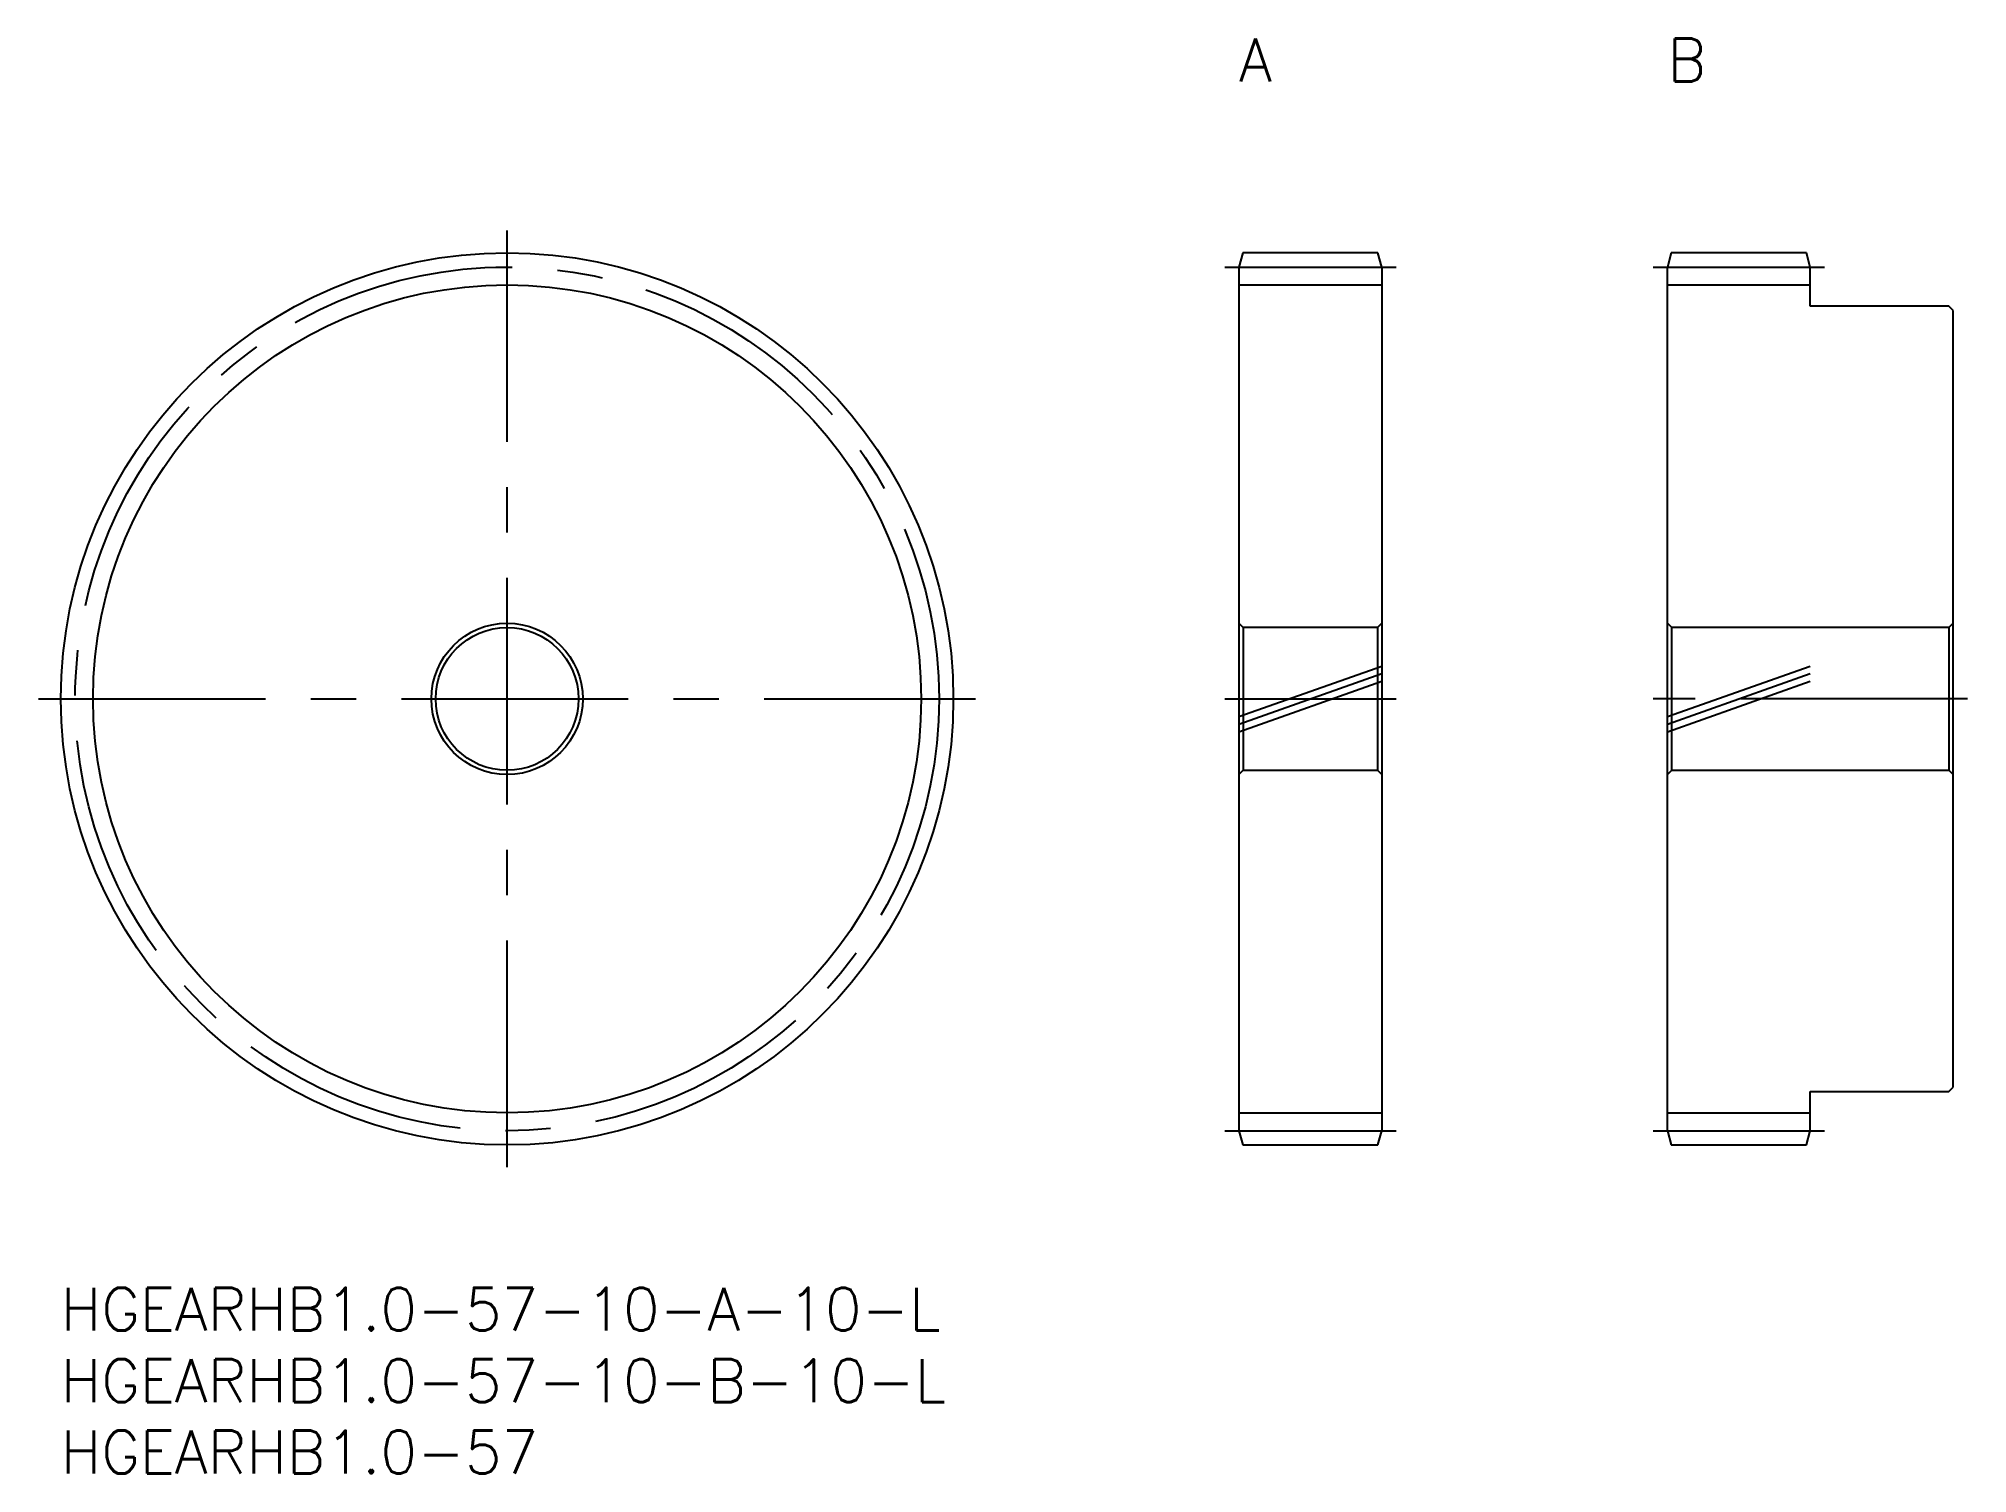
# Model space of a CAD drawing. Extents: x -2 to 133, y -13 to 87.
import ezdxf

# ---------------------------------------------------------------- set-up
doc = ezdxf.new("R2010")
doc.units = 0
doc.header["$LTSCALE"] = 0.5
doc.linetypes.add('CENTER', pattern=[50.8, 31.75, -6.35, 6.35, -6.35])
doc.linetypes.add('PHANTOM', pattern=[63.5, 31.75, -6.35, 6.35, -6.35, 6.35, -6.35])
for name, color, linetype in [('MSM_CENTER', 1, 'CENTER'), ('MSM_CONTINUOUS', 7, 'CONTINUOUS'), ('MSM_IMAGINARY', 6, 'PHANTOM'), ('MSM_NARROW', 5, 'CONTINUOUS'), ('MSM_PART_NUMBER', 7, 'CONTINUOUS')]:
    doc.layers.add(name, color=color, linetype=linetype)
doc.styles.get("Standard").update_dxf_attribs({"font": 'txt.shx', "height": 1, "bigfont": 'bigfont.shx'})

# ---------------------------------------------------------------- blocks, each defined once
blk = doc.blocks.new('*U21')
at = {"layer": 'MSM_PART_NUMBER'}
blk.add_text('HGEARHB1.0-57-10-A-10-L', height=3, dxfattribs=at).set_placement((0, -3))
blk = doc.blocks.new('*U22')
at = {"layer": 'MSM_PART_NUMBER'}
blk.add_text('HGEARHB1.0-57-10-B-10-L', height=3, dxfattribs=at).set_placement((0, -8))
blk = doc.blocks.new('*U23')
at = {"layer": 'MSM_PART_NUMBER'}
blk.add_text('HGEARHB1.0-57', height=3, dxfattribs=at).set_placement((0, -13))

msp = doc.modelspace()

# ---------------------------------------------------------------- linework, layer by layer
at = {"layer": 'MSM_CENTER'}
for p, q in [((31.24, 8.44), (31.24, 74.04)), ((81.48, 71.48), (93.48, 71.48)), ((111.48, 71.48), (123.48, 71.48)), ((-1.56, 41.24), (64.04, 41.24)), ((81.48, 41.24), (93.48, 41.24)), ((133.48, 41.24), (111.48, 41.24)), ((81.48, 11), (93.48, 11)), ((111.48, 11), (123.48, 11))]:
    msp.add_line(p, q, dxfattribs=at)
msp.add_circle((31.24, 41.24), 30.24, dxfattribs=at)
at = {"layer": 'MSM_CONTINUOUS'}
for p, q in [((82.75, 72.48), (82.48, 71.48)), ((92.21, 72.48), (82.75, 72.48)), ((92.48, 71.48), (92.21, 72.48)), ((112.75, 72.48), (112.48, 71.48)), ((122.21, 72.48), (112.75, 72.48)), ((122.48, 71.48), (122.21, 72.48)), ((82.48, 71.48), (82.48, 11)), ((82.48, 70.23), (92.48, 70.23)), ((92.48, 71.48), (92.48, 11)), ((112.48, 11), (112.48, 71.48)), ((112.48, 70.23), (122.48, 70.23)), ((122.48, 68.74), (122.48, 71.48)), ((132.18, 68.74), (122.48, 68.74)), ((132.48, 68.44), (132.18, 68.74)), ((132.48, 14.04), (132.48, 68.44)), ((82.78, 46.24), (82.48, 46.54)), ((92.18, 46.24), (82.78, 46.24)), ((82.78, 46.24), (82.78, 36.24)), ((92.48, 46.54), (92.18, 46.24)), ((92.18, 46.24), (92.18, 36.24)), ((112.78, 46.24), (112.48, 46.54)), ((132.18, 46.24), (112.78, 46.24)), ((112.78, 36.24), (112.78, 46.24)), ((132.48, 46.54), (132.18, 46.24)), ((132.18, 46.24), (132.18, 36.24)), ((82.48, 35.94), (82.78, 36.24)), ((82.78, 36.24), (92.18, 36.24)), ((92.18, 36.24), (92.48, 35.94)), ((112.48, 35.94), (112.78, 36.24)), ((112.78, 36.24), (132.18, 36.24)), ((132.18, 36.24), (132.48, 35.94)), ((122.48, 13.74), (132.18, 13.74)), ((122.48, 11), (122.48, 13.74)), ((132.18, 13.74), (132.48, 14.04)), ((82.48, 12.25), (92.48, 12.25)), ((112.48, 12.25), (122.48, 12.25)), ((82.48, 11), (82.75, 10)), ((92.21, 10), (92.48, 11)), ((112.48, 11), (112.75, 10)), ((122.21, 10), (122.48, 11)), ((82.75, 10), (92.21, 10)), ((112.75, 10), (122.21, 10))]:
    msp.add_line(p, q, dxfattribs=at)
for radius in [31.24, 5.3, 5]:
    msp.add_circle((31.24, 41.24), radius, dxfattribs=at)
at = {"layer": 'MSM_IMAGINARY'}
for p, q in [((82.48, 40), (92.48, 43.54)), ((112.48, 40), (122.48, 43.54)), ((82.48, 39.47), (92.48, 43.01)), ((82.48, 38.94), (92.48, 42.48)), ((112.48, 39.47), (122.48, 43.01)), ((112.48, 38.94), (122.48, 42.48))]:
    msp.add_line(p, q, dxfattribs=at)
at = {"layer": 'MSM_NARROW'}
msp.add_circle((31.24, 41.24), 28.99, dxfattribs=at)

# ---------------------------------------------------------------- block references
at = {"layer": 'MSM_CONTINUOUS'}
for name in ['*U21', '*U22', '*U23']:
    msp.add_blockref(name, (0, 0), dxfattribs=at)

# ---------------------------------------------------------------- texts
at = {"layer": 'MSM_PART_NUMBER'}
for s, p in [('A', (82.48, 84.48)), ('B', (112.48, 84.48))]:
    msp.add_text(s, height=3, dxfattribs=at).set_placement(p)

doc.saveas('drawing.dxf')
